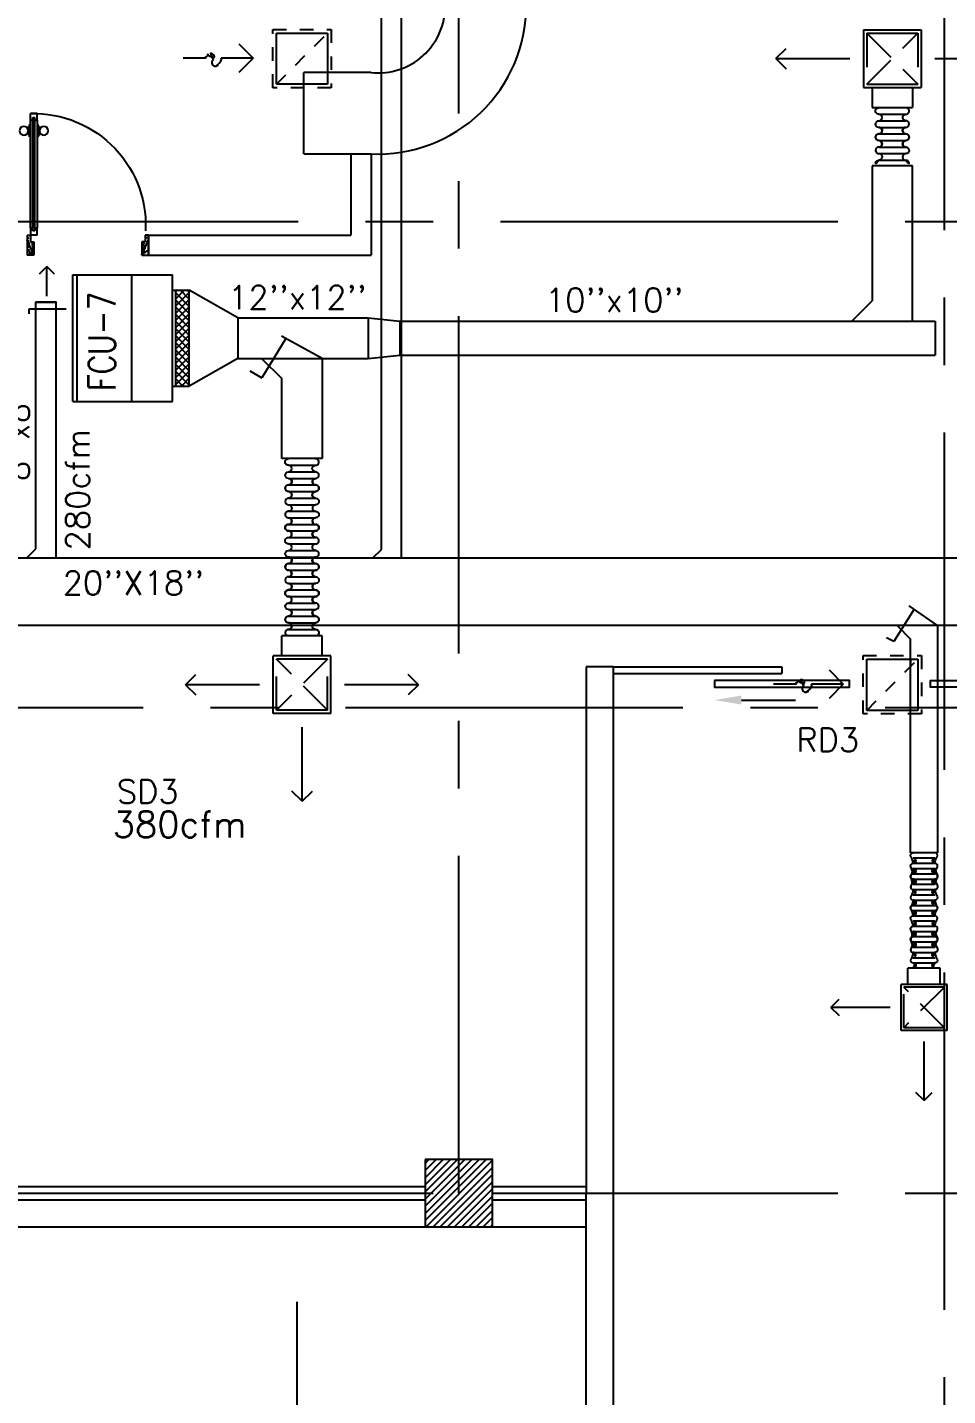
# Model space of a CAD drawing. Extents: x 417866230.2 to 417866327.8, y 43498045.5 to 43498135.4.
# Drawn here: x 417866291.44 to 417866298.26, y 43498061.6 to 43498071.74 of the extents above; entities that cross this region are included whole.
import ezdxf

# ---------------------------------------------------------------- set-up
doc = ezdxf.new("R2010")
doc.units = 0
doc.header["$MEASUREMENT"] = 0
doc.linetypes.add('CENTERX2', pattern=[4, 2.5, -0.5, 0.5, -0.5])
doc.linetypes.add('HIDDEN', pattern=[0.375, 0.25, -0.125])
doc.layers.get('0').update_dxf_attribs({"linetype": 'CONTINUOUS'})
for name, color, linetype in [('AXES', 11, 'CENTERX2'), ('COL', 9, 'CONTINUOUS'), ('COUNTER', 9, 'CONTINUOUS'), ('DOOR', 9, 'CONTINUOUS'), ('DUCT', 6, 'CONTINUOUS'), ('FCU', 6, 'CONTINUOUS'), ('HAT', 12, 'CONTINUOUS'), ('M-AC-FLEX', 3, 'CONTINUOUS'), ('M-EGU.', 2, 'CONTINUOUS'), ('Ramb', 9, 'CONTINUOUS'), ('SCD', 2, 'CONTINUOUS'), ('WALL', 4, 'CONTINUOUS'), ('WIN', 9, 'CONTINUOUS')]:
    doc.layers.add(name, color=color, linetype=linetype)
doc.styles.add('ROMANS', font='ROMANS.shx', dxfattribs={"width": 0.6})

# ---------------------------------------------------------------- blocks, each defined once
blk = doc.blocks.new('COL50')
at = {"layer": 'COL'}
blk.add_lwpolyline([(-250, 250), (-250, -250), (250, -250), (250, 250)], close=True, dxfattribs=at)
blk = doc.blocks.new('*X40')
at = {"color": 0}
for p, q in [((193089, 10708), (193542, 11161)), ((193089, 10761), (193488, 11161)), ((193089, 10814), (193435, 11161)), ((193089, 10867), (193382, 11161)), ((193089, 10920), (193329, 11161)), ((193089, 10973), (193276, 11161)), ((193089, 11026), (193223, 11161)), ((193089, 11079), (193170, 11161)), ((193089, 11132), (193117, 11161)), ((193095, 10661), (193589, 11155)), ((193148, 10661), (193589, 11102)), ((193201, 10661), (193589, 11049)), ((193254, 10661), (193589, 10996)), ((193307, 10661), (193589, 10943)), ((193360, 10661), (193589, 10890)), ((193413, 10661), (193589, 10837)), ((193466, 10661), (193589, 10784)), ((193519, 10661), (193589, 10731)), ((193572, 10661), (193589, 10678))]:
    blk.add_line(p, q, dxfattribs=at)
blk = doc.blocks.new('DOOR90')
at = {"layer": 'DOOR', "color": 7, "linetype": 'ByBlock'}
for p, q in [((-150, 0), (0, 0)), ((-150, 0), (-150, -25)), ((0, -50), (-114, 0)), ((0, -50), (-40, 0)), ((0, -50), (0, 0)), ((-1000, -25), (-1050, -25)), ((-1050, -75), (-1050, -25)), ((-1050, -25), (-1050, -75)), ((-1000, -75), (-1050, -75)), ((-1000, -42), (-1020, -42)), ((-1020, -42), (-1020, -58)), ((-1000, -58), (-1020, -58)), ((-1000, -25), (-1000, -42)), ((-1000, -58), (-1000, -75)), ((-878, -18), (-968, -18)), ((-968, -25), (-968, -18)), ((-968, -75), (-968, -82)), ((-878, -82), (-968, -82)), ((-955, -9), (-890, -9)), ((-955, -18), (-955, -9)), ((-955, -18), (-890, -18)), ((-955, -82), (-890, -82)), ((-955, -82), (-955, -91)), ((-955, -91), (-890, -91)), ((-890, -18), (-890, -9)), ((-890, -82), (-890, -91)), ((-878, -25), (-878, -18)), ((-878, -75), (-878, -82)), ((-200, -25), (-150, -25)), ((-200, -42), (-200, -25)), ((-180, -42), (-200, -42)), ((-200, -58), (-180, -58)), ((-200, -75), (-200, -58)), ((-150, -75), (-200, -75)), ((-180, -58), (-180, -42)), ((-150, -25), (-100, -25)), ((-150, -75), (-150, -25)), ((-100, -25), (-100, -50)), ((0, -50), (-100, -37)), ((-100, -50), (0, -50)), ((-150, -875), (-100, -875)), ((-150, -900), (-150, -875)), ((-150, -900), (0, -900)), ((0, -900), (-150, -900)), ((0, -850), (-114, -900)), ((-100, -875), (-100, -850)), ((0, -850), (-100, -863)), ((-100, -850), (0, -850)), ((0, -850), (-40, -900)), ((0, -850), (0, -900))]:
    blk.add_line(p, q, dxfattribs=at)
at = {"layer": 'DOOR', "linetype": 'ByBlock'}
for p, q in [((-200, -25), (-1000, -25)), ((-200, -42), (-1000, -42)), ((-200, -58), (-1000, -58)), ((-1000, -75), (-200, -75))]:
    blk.add_line(p, q, dxfattribs=at)
at = {"layer": 'DOOR', "color": 7, "linetype": 'ByBlock'}
for centre in [(-923, 24), (-923, -124)]:
    blk.add_circle(centre, 32.4, dxfattribs=at)
for centre, radius, start, end in [((0, -50), 154, 161.1053, 166.2858), ((0, -50), 94.4, 148.0182, 180), ((0, -50), 134, 158.1598, 169.28), ((0, -50), 114, 154.0838, 167.3774), ((0, -50), 74.4, 137.7764, 180), ((0, -50), 54.4, 113.2074, 180), ((0, -50), 34.4, 90, 180), ((0, -50), 14.4, 90, 180), ((0, -850), 154, 193.7142, 198.8947), ((0, -850), 134, 190.72, 201.8402), ((0, -850), 94.4, 180, 211.9818), ((0, -850), 74.4, 180, 222.2236), ((0, -850), 54.4, 180, 246.7926), ((0, -850), 34.4, 180, 270), ((0, -850), 14.4, 180, 270)]:
    blk.add_arc(centre, radius, start, end, dxfattribs=at)
at = {"layer": 'DOOR', "linetype": 'HIDDEN', "ltscale": 0.5}
blk.add_arc((-222, -50), 828, 178.2701, 275.003, dxfattribs=at)
blk = doc.blocks.new('15RCD')
at = {"layer": 'M-EGU.', "linetype": 'HIDDEN'}
for p, q in [((-216, -216), (-216, 216)), ((-216, 216), (216, 216)), ((216, 216), (216, -216)), ((-190, -190), (190, 190)), ((216, -216), (-216, -216))]:
    blk.add_line(p, q, dxfattribs=at)
at = {"layer": 'M-EGU.'}
for p, q in [((-469, 110), (-363, 4)), ((-190, -190), (-190, 190)), ((-190, 190), (190, 190)), ((190, 190), (190, -190)), ((-718, 4), (-880, 4)), ((-363, 4), (-598, 4)), ((-363, 4), (-469, -102)), ((190, -190), (-190, -190))]:
    blk.add_line(p, q, dxfattribs=at)
blk.add_lwpolyline([(-718, 4, -0.1324), (-701, 28, -0.15664), (-678, 38, -0.736612), (-659, -10, 0.774232), (-638, -55, 0.203349), (-606, -35, 0.193808), (-598, 4)], format="xyb", dxfattribs=at)
blk = doc.blocks.new('*X118')
at = {"color": 0}
for p, q in [((23912, -1650), (23966, -1596)), ((23912, -1597), (23913, -1596)), ((23919, -1696), (24019, -1596)), ((24023, -1696), (23923, -1596)), ((23972, -1696), (24072, -1596)), ((24076, -1696), (23976, -1596)), ((24025, -1696), (24125, -1596)), ((24129, -1696), (24029, -1596)), ((24078, -1696), (24178, -1596)), ((24182, -1696), (24082, -1596)), ((24131, -1696), (24231, -1596)), ((24235, -1696), (24135, -1596)), ((24184, -1696), (24284, -1596)), ((24288, -1696), (24188, -1596)), ((24237, -1696), (24337, -1596)), ((24341, -1696), (24241, -1596)), ((24290, -1696), (24390, -1596)), ((24394, -1696), (24294, -1596)), ((24343, -1696), (24443, -1596)), ((24447, -1696), (24347, -1596)), ((24396, -1696), (24496, -1596)), ((24500, -1696), (24400, -1596)), ((24449, -1696), (24549, -1596)), ((24553, -1696), (24453, -1596)), ((24502, -1696), (24602, -1596)), ((24606, -1696), (24506, -1596)), ((24624, -1660), (24559, -1596)), ((24624, -1607), (24612, -1596)), ((23970, -1696), (23912, -1638)), ((23917, -1696), (23912, -1691)), ((24555, -1696), (24624, -1628)), ((24608, -1696), (24624, -1681))]:
    blk.add_line(p, q, dxfattribs=at)

msp = doc.modelspace()

# ---------------------------------------------------------------- hatches: boundary and pattern name
at = {"layer": 'HAT'}
h = msp.add_hatch(dxfattribs=at)
h.set_pattern_fill('ANSI31', color=256, scale=300, style=0)
h.set_pattern_definition([(45, (0, 0), (-26.5165042945, 26.5165042945), [])])
h.paths.add_polyline_path([(417866294.387, 43498070.303), (417866294.637, 43498070.303), (417866294.637, 43498070.553, 0.414214)])
h.paths.add_polyline_path([(417866294.637, 43498070.553), (417866294.637, 43498070.303), (417866294.887, 43498070.303, 0.414214)])
h.paths.add_polyline_path([(417866294.887, 43498070.303), (417866294.637, 43498070.303), (417866294.637, 43498070.053, 0.414214)])
h.paths.add_polyline_path([(417866294.637, 43498070.303), (417866294.387, 43498070.303, 0.414214), (417866294.637, 43498070.053)])

# ---------------------------------------------------------------- linework, layer by layer
at = {"layer": 'AXES'}
for p, q in [((417866298.237, 43498046.238), (417866298.237, 43498134.715)), ((417866294.637, 43498063.102), (417866294.637, 43498121.672)), ((417866230.945, 43498070.302), (417866300.037, 43498070.302)), ((417866241.797, 43498066.702), (417866300.037, 43498066.702)), ((417866230.945, 43498063.102), (417866301.237, 43498063.102)), ((417866293.437, 43498048.635), (417866293.437, 43498062.297))]:
    msp.add_line(p, q, dxfattribs=at)
at = {"layer": 'COUNTER'}
for p, q in [((417866293.487, 43498070.803), (417866293.487, 43498071.406)), ((417866293.987, 43498071.406), (417866293.487, 43498071.406)), ((417866293.487, 43498070.803), (417866293.837, 43498070.803))]:
    msp.add_line(p, q, dxfattribs=at)
for centre, radius, start, end in [((417866294.037, 43498071.903), 0.5, 264.2608, 0), ((417866294.035, 43498071.904), 1.102, 267.4948, 359.9591)]:
    msp.add_arc(centre, radius, start, end, dxfattribs=at)
at = {"layer": 'DOOR'}
for p, q in [((417866295.781, 43498067.002), (417866297.031, 43498067.002)), ((417866297.031, 43498067.002), (417866297.031, 43498066.952)), ((417866297.987, 43498067.002), (417866297.987, 43498067.052)), ((417866295.781, 43498066.952), (417866297.031, 43498066.952)), ((417866296.731, 43498066.756), (417866297.131, 43498066.756)), ((417866296.731, 43498066.756), (417866297.131, 43498066.756))]:
    msp.add_line(p, q, dxfattribs=at)
for points in [[(417866296.531, 43498066.902), (417866296.531, 43498066.852), (417866297.531, 43498066.852), (417866297.531, 43498066.902), (417866296.531, 43498066.902)], [(417866296.531, 43498066.902), (417866296.531, 43498066.852), (417866297.531, 43498066.852), (417866297.531, 43498066.902), (417866296.531, 43498066.902)], [(417866299.131, 43498066.902), (417866299.131, 43498066.852), (417866298.131, 43498066.852), (417866298.131, 43498066.902), (417866299.131, 43498066.902)], [(417866299.131, 43498066.902), (417866299.131, 43498066.852), (417866298.131, 43498066.852), (417866298.131, 43498066.902), (417866299.131, 43498066.902)]]:
    msp.add_lwpolyline(points, dxfattribs=at)
msp.add_solid([(417866296.731, 43498066.723), (417866296.731, 43498066.79), (417866296.531, 43498066.756)], dxfattribs=at)
msp.add_solid([(417866296.731, 43498066.723), (417866296.731, 43498066.79), (417866296.531, 43498066.756)], dxfattribs=at)
at = {"layer": 'DUCT'}
for p, q in [((417866294.062, 43498067.872), (417866294.062, 43498076.91)), ((417866294.212, 43498067.811), (417866294.212, 43498076.91)), ((417866297.999, 43498070.715), (417866297.699, 43498070.715)), ((417866297.699, 43498070.715), (417866297.699, 43498069.715)), ((417866297.999, 43498069.565), (417866297.999, 43498070.715)), ((417866292.999, 43498069.588), (417866292.638, 43498069.794)), ((417866291.725, 43498069.653), (417866291.45, 43498069.653)), ((417866291.45, 43498069.653), (417866291.45, 43498069.619)), ((417866291.502, 43498067.877), (417866291.502, 43498069.708)), ((417866291.502, 43498069.708), (417866291.652, 43498069.708)), ((417866291.502, 43498069.705), (417866291.652, 43498069.705)), ((417866291.652, 43498067.811), (417866291.652, 43498069.708)), ((417866297.549, 43498069.565), (417866297.699, 43498069.715)), ((417866292.999, 43498069.588), (417866292.999, 43498069.288)), ((417866292.999, 43498069.588), (417866293.965, 43498069.588)), ((417866293.965, 43498069.588), (417866294.199, 43498069.563)), ((417866293.965, 43498069.588), (417866293.965, 43498069.288)), ((417866294.199, 43498069.563), (417866298.167, 43498069.563)), ((417866294.199, 43498069.563), (417866294.199, 43498069.313)), ((417866298.167, 43498069.563), (417866298.167, 43498069.313)), ((417866293.353, 43498069.435), (417866293.177, 43498069.144)), ((417866293.624, 43498069.288), (417866293.321, 43498069.452)), ((417866293.965, 43498069.288), (417866294.199, 43498069.313)), ((417866294.199, 43498069.313), (417866298.167, 43498069.313)), ((417866292.999, 43498069.288), (417866292.638, 43498069.082)), ((417866292.999, 43498069.288), (417866293.965, 43498069.288)), ((417866293.174, 43498069.288), (417866293.324, 43498069.138)), ((417866293.624, 43498069.288), (417866293.624, 43498068.545)), ((417866293.087, 43498069.196), (417866293.177, 43498069.144)), ((417866293.324, 43498068.545), (417866293.324, 43498069.138)), ((417866293.624, 43498068.545), (417866293.324, 43498068.545)), ((417866280.348, 43498067.811), (417866300.779, 43498067.811)), ((417866291.44, 43498067.815), (417866291.502, 43498067.877)), ((417866294, 43498067.81), (417866294.062, 43498067.872)), ((417866298.011, 43498067.429), (417866297.861, 43498067.189)), ((417866298.184, 43498067.308), (417866297.974, 43498067.455)), ((417866268.615, 43498067.311), (417866298.703, 43498067.311)), ((417866297.884, 43498067.308), (417866297.984, 43498067.208)), ((417866298.184, 43498067.308), (417866298.184, 43498065.625)), ((417866297.861, 43498067.189), (417866297.805, 43498067.218)), ((417866297.861, 43498067.189), (417866297.861, 43498067.189)), ((417866297.984, 43498065.625), (417866297.984, 43498067.208)), ((417866298.184, 43498065.625), (417866297.984, 43498065.625))]:
    msp.add_line(p, q, dxfattribs=at)
at = {"layer": 'FCU', "color": 6}
for p, q in [((417866291.776, 43498068.968), (417866291.776, 43498069.908)), ((417866291.776, 43498069.908), (417866292.513, 43498069.908)), ((417866292.213, 43498068.968), (417866292.213, 43498069.908)), ((417866292.513, 43498068.968), (417866292.513, 43498069.908)), ((417866291.776, 43498068.968), (417866292.513, 43498068.968))]:
    msp.add_line(p, q, dxfattribs=at)
at = {"layer": 'FCU', "color": 3}
for p, q in [((417866291.808, 43498068.968), (417866291.808, 43498069.908)), ((417866292.513, 43498069.794), (417866292.638, 43498069.794)), ((417866292.538, 43498069.082), (417866292.538, 43498069.794)), ((417866292.638, 43498069.082), (417866292.638, 43498069.794)), ((417866292.513, 43498069.082), (417866292.638, 43498069.082))]:
    msp.add_line(p, q, dxfattribs=at)
at = {"layer": 'M-AC-FLEX', "color": 11}
for p, q in [((417866297.749, 43498071.097), (417866297.95, 43498071.097)), ((417866297.749, 43498071.049), (417866297.95, 43498071.049)), ((417866297.749, 43498071), (417866297.95, 43498071)), ((417866297.749, 43498070.951), (417866297.95, 43498070.951)), ((417866297.749, 43498070.951), (417866297.95, 43498070.951)), ((417866297.749, 43498070.902), (417866297.95, 43498070.902)), ((417866297.749, 43498070.902), (417866297.95, 43498070.902)), ((417866297.749, 43498070.854), (417866297.95, 43498070.854)), ((417866297.749, 43498070.805), (417866297.95, 43498070.805)), ((417866297.749, 43498070.756), (417866297.95, 43498070.756)), ((417866293.374, 43498068.496), (417866293.575, 43498068.496)), ((417866293.374, 43498068.447), (417866293.575, 43498068.447)), ((417866293.374, 43498068.398), (417866293.575, 43498068.398)), ((417866293.374, 43498068.35), (417866293.575, 43498068.35)), ((417866293.374, 43498068.35), (417866293.575, 43498068.35)), ((417866293.374, 43498068.301), (417866293.575, 43498068.301)), ((417866293.374, 43498068.301), (417866293.575, 43498068.301)), ((417866293.374, 43498068.252), (417866293.575, 43498068.252)), ((417866293.374, 43498068.203), (417866293.575, 43498068.203)), ((417866293.374, 43498068.155), (417866293.575, 43498068.155)), ((417866293.374, 43498068.107), (417866293.575, 43498068.107)), ((417866293.374, 43498068.107), (417866293.575, 43498068.107)), ((417866293.374, 43498068.058), (417866293.575, 43498068.058)), ((417866293.374, 43498068.058), (417866293.575, 43498068.058)), ((417866293.374, 43498068.058), (417866293.575, 43498068.058)), ((417866293.374, 43498068.01), (417866293.575, 43498068.01)), ((417866293.374, 43498068.01), (417866293.575, 43498068.01)), ((417866293.374, 43498068.01), (417866293.575, 43498068.01)), ((417866293.374, 43498067.961), (417866293.575, 43498067.961)), ((417866293.374, 43498067.961), (417866293.575, 43498067.961)), ((417866293.374, 43498067.913), (417866293.575, 43498067.913)), ((417866293.374, 43498067.865), (417866293.575, 43498067.865)), ((417866293.374, 43498067.816), (417866293.575, 43498067.816)), ((417866293.374, 43498067.767), (417866293.575, 43498067.767)), ((417866293.374, 43498067.767), (417866293.575, 43498067.767)), ((417866293.374, 43498067.718), (417866293.575, 43498067.718)), ((417866293.374, 43498067.718), (417866293.575, 43498067.718)), ((417866293.374, 43498067.67), (417866293.575, 43498067.67)), ((417866293.374, 43498067.621), (417866293.575, 43498067.621)), ((417866293.374, 43498067.572), (417866293.575, 43498067.572)), ((417866293.374, 43498067.572), (417866293.575, 43498067.572)), ((417866293.374, 43498067.572), (417866293.575, 43498067.572)), ((417866293.374, 43498067.524), (417866293.575, 43498067.524)), ((417866293.374, 43498067.524), (417866293.575, 43498067.524)), ((417866293.374, 43498067.524), (417866293.575, 43498067.524)), ((417866293.374, 43498067.475), (417866293.575, 43498067.475)), ((417866293.374, 43498067.427), (417866293.575, 43498067.427)), ((417866293.374, 43498067.378), (417866293.575, 43498067.378)), ((417866293.374, 43498067.378), (417866293.575, 43498067.378)), ((417866293.374, 43498067.329), (417866293.575, 43498067.329)), ((417866293.374, 43498067.329), (417866293.575, 43498067.329)), ((417866293.374, 43498067.28), (417866293.575, 43498067.28)), ((417866298.004, 43498065.586), (417866298.165, 43498065.586)), ((417866298.004, 43498065.547), (417866298.165, 43498065.547)), ((417866298.004, 43498065.508), (417866298.165, 43498065.508)), ((417866298.004, 43498065.469), (417866298.165, 43498065.469)), ((417866298.004, 43498065.469), (417866298.165, 43498065.469)), ((417866298.004, 43498065.43), (417866298.165, 43498065.43)), ((417866298.004, 43498065.43), (417866298.165, 43498065.43)), ((417866298.004, 43498065.391), (417866298.165, 43498065.391)), ((417866298.004, 43498065.352), (417866298.165, 43498065.352)), ((417866298.004, 43498065.313), (417866298.165, 43498065.313)), ((417866298.004, 43498065.274), (417866298.165, 43498065.274)), ((417866298.004, 43498065.274), (417866298.165, 43498065.274)), ((417866298.004, 43498065.235), (417866298.165, 43498065.235)), ((417866298.004, 43498065.235), (417866298.165, 43498065.235)), ((417866298.004, 43498065.235), (417866298.165, 43498065.235)), ((417866298.004, 43498065.197), (417866298.165, 43498065.197)), ((417866298.004, 43498065.197), (417866298.165, 43498065.197)), ((417866298.004, 43498065.197), (417866298.165, 43498065.197)), ((417866298.004, 43498065.158), (417866298.165, 43498065.158)), ((417866298.004, 43498065.158), (417866298.165, 43498065.158)), ((417866298.004, 43498065.12), (417866298.165, 43498065.12)), ((417866298.004, 43498065.081), (417866298.165, 43498065.081)), ((417866298.004, 43498065.042), (417866298.165, 43498065.042)), ((417866298.004, 43498065.003), (417866298.165, 43498065.003)), ((417866298.004, 43498065.003), (417866298.165, 43498065.003)), ((417866298.004, 43498064.964), (417866298.165, 43498064.964)), ((417866298.004, 43498064.964), (417866298.165, 43498064.964)), ((417866298.004, 43498064.925), (417866298.165, 43498064.925)), ((417866298.004, 43498064.886), (417866298.165, 43498064.886)), ((417866298.004, 43498064.847), (417866298.165, 43498064.847)), ((417866298.004, 43498064.808), (417866298.165, 43498064.808)), ((417866298.004, 43498064.808), (417866298.165, 43498064.808))]:
    msp.add_line(p, q, dxfattribs=at)
at = {"layer": 'M-AC-FLEX'}
for points in [[(417866297.749, 43498070.951, 1), (417866297.749, 43498071, -1), (417866297.749, 43498071.049, 1), (417866297.749, 43498071.097, -1.018005), (417866297.749, 43498071.145)], [(417866297.95, 43498070.951, -1), (417866297.95, 43498071, 1), (417866297.95, 43498071.049, -1), (417866297.95, 43498071.097, 1.018005), (417866297.95, 43498071.145)], [(417866297.749, 43498071, -1), (417866297.749, 43498070.951, 1), (417866297.749, 43498070.902)], [(417866297.759, 43498070.997, -0.799204), (417866297.749, 43498070.951, 1), (417866297.749, 43498070.902)], [(417866297.759, 43498070.856, 0.799204), (417866297.749, 43498070.902, -1), (417866297.749, 43498070.951)], [(417866297.749, 43498070.854, 1), (417866297.749, 43498070.902, -1), (417866297.749, 43498070.951)], [(417866297.95, 43498071, 1), (417866297.95, 43498070.951, -1), (417866297.95, 43498070.902)], [(417866297.939, 43498070.997, 0.799204), (417866297.95, 43498070.951, -1), (417866297.95, 43498070.902)], [(417866297.939, 43498070.856, -0.799204), (417866297.95, 43498070.902, 1), (417866297.95, 43498070.951)], [(417866297.95, 43498070.854, -1), (417866297.95, 43498070.902, 1), (417866297.95, 43498070.951)], [(417866297.749, 43498070.902, -1), (417866297.749, 43498070.854, 1), (417866297.749, 43498070.805, -1), (417866297.749, 43498070.756, 0.67582), (417866297.731, 43498070.715, 0.67582)], [(417866297.95, 43498070.902, 1), (417866297.95, 43498070.854, -1), (417866297.95, 43498070.805, 1), (417866297.95, 43498070.756, -0.67582), (417866297.967, 43498070.715, -0.67582)], [(417866293.374, 43498068.35, 1), (417866293.374, 43498068.398, -1), (417866293.374, 43498068.447, 1), (417866293.374, 43498068.496, -1.018005), (417866293.374, 43498068.544)], [(417866293.575, 43498068.35, -1), (417866293.575, 43498068.398, 1), (417866293.575, 43498068.447, -1), (417866293.575, 43498068.496, 1.018005), (417866293.575, 43498068.544)], [(417866293.374, 43498068.398, -1), (417866293.374, 43498068.35, 1), (417866293.374, 43498068.301)], [(417866293.575, 43498068.398, 1), (417866293.575, 43498068.35, -1), (417866293.575, 43498068.301)], [(417866293.384, 43498068.396, -0.799204), (417866293.374, 43498068.35, 1), (417866293.374, 43498068.301)], [(417866293.384, 43498068.254, 0.799204), (417866293.374, 43498068.301, -1), (417866293.374, 43498068.35)], [(417866293.374, 43498068.252, 1), (417866293.374, 43498068.301, -1), (417866293.374, 43498068.35)], [(417866293.374, 43498068.301, -1), (417866293.374, 43498068.252, 1), (417866293.374, 43498068.203, -1), (417866293.374, 43498068.155, 1.018005), (417866293.374, 43498068.107)], [(417866293.564, 43498068.396, 0.799204), (417866293.575, 43498068.35, -1), (417866293.575, 43498068.301)], [(417866293.564, 43498068.254, -0.799204), (417866293.575, 43498068.301, 1), (417866293.575, 43498068.35)], [(417866293.575, 43498068.252, -1), (417866293.575, 43498068.301, 1), (417866293.575, 43498068.35)], [(417866293.575, 43498068.301, 1), (417866293.575, 43498068.252, -1), (417866293.575, 43498068.203, 1), (417866293.575, 43498068.155, -1.018005), (417866293.575, 43498068.107)], [(417866293.374, 43498068.107, -1), (417866293.374, 43498068.058, 1.018005), (417866293.374, 43498068.01)], [(417866293.575, 43498068.107, 1), (417866293.575, 43498068.058, -1.018005), (417866293.575, 43498068.01)], [(417866293.374, 43498067.961, 1), (417866293.374, 43498068.01, -1.018005), (417866293.374, 43498068.058)], [(417866293.575, 43498067.961, -1), (417866293.575, 43498068.01, 1.018005), (417866293.575, 43498068.058)], [(417866293.374, 43498067.767, 1), (417866293.374, 43498067.816, -1), (417866293.374, 43498067.865, 1), (417866293.374, 43498067.913, -1.018005), (417866293.374, 43498067.961)], [(417866293.575, 43498067.767, -1), (417866293.575, 43498067.816, 1), (417866293.575, 43498067.865, -1), (417866293.575, 43498067.913, 1.018005), (417866293.575, 43498067.961)], [(417866293.374, 43498067.816, -1), (417866293.374, 43498067.767, 1), (417866293.374, 43498067.718)], [(417866293.384, 43498067.813, -0.799204), (417866293.374, 43498067.767, 1), (417866293.374, 43498067.718)], [(417866293.575, 43498067.816, 1), (417866293.575, 43498067.767, -1), (417866293.575, 43498067.718)], [(417866293.564, 43498067.813, 0.799204), (417866293.575, 43498067.767, -1), (417866293.575, 43498067.718)], [(417866293.374, 43498067.67, 1), (417866293.374, 43498067.718, -1), (417866293.374, 43498067.767)], [(417866293.384, 43498067.672, 0.799204), (417866293.374, 43498067.718, -1), (417866293.374, 43498067.767)], [(417866293.374, 43498067.718, -1), (417866293.374, 43498067.67, 1), (417866293.374, 43498067.621, -1), (417866293.374, 43498067.572, 1.018005), (417866293.374, 43498067.524)], [(417866293.575, 43498067.67, -1), (417866293.575, 43498067.718, 1), (417866293.575, 43498067.767)], [(417866293.564, 43498067.672, -0.799204), (417866293.575, 43498067.718, 1), (417866293.575, 43498067.767)], [(417866293.575, 43498067.718, 1), (417866293.575, 43498067.67, -1), (417866293.575, 43498067.621, 1), (417866293.575, 43498067.572, -1.018005), (417866293.575, 43498067.524)], [(417866293.374, 43498067.378, 1), (417866293.374, 43498067.427, -1), (417866293.374, 43498067.475, 1), (417866293.374, 43498067.524, -1.018005), (417866293.374, 43498067.572)], [(417866293.575, 43498067.378, -1), (417866293.575, 43498067.427, 1), (417866293.575, 43498067.475, -1), (417866293.575, 43498067.524, 1.018005), (417866293.575, 43498067.572)], [(417866293.374, 43498067.427, -1), (417866293.374, 43498067.378, 1), (417866293.374, 43498067.329)], [(417866293.384, 43498067.424, -0.799204), (417866293.374, 43498067.378, 1), (417866293.374, 43498067.329)], [(417866293.575, 43498067.427, 1), (417866293.575, 43498067.378, -1), (417866293.575, 43498067.329)], [(417866293.564, 43498067.424, 0.799204), (417866293.575, 43498067.378, -1), (417866293.575, 43498067.329)], [(417866293.384, 43498067.283, 0.799204), (417866293.374, 43498067.329, -1), (417866293.374, 43498067.378)], [(417866293.374, 43498067.28, 1), (417866293.374, 43498067.329, -1), (417866293.374, 43498067.378)], [(417866293.374, 43498067.329, -1), (417866293.374, 43498067.28, 0.844219), (417866293.366, 43498067.233, 0.844219)], [(417866293.564, 43498067.283, -0.799204), (417866293.575, 43498067.329, 1), (417866293.575, 43498067.378)], [(417866293.575, 43498067.28, -1), (417866293.575, 43498067.329, 1), (417866293.575, 43498067.378)], [(417866293.575, 43498067.329, 1), (417866293.575, 43498067.28, -0.844219), (417866293.583, 43498067.233, -0.844219)], [(417866298.004, 43498065.469, 1), (417866298.004, 43498065.508, -1), (417866298.004, 43498065.547, 1), (417866298.004, 43498065.586, -1.018005), (417866298.004, 43498065.624)], [(417866298.165, 43498065.469, -1), (417866298.165, 43498065.508, 1), (417866298.165, 43498065.547, -1), (417866298.165, 43498065.586, 1.018005), (417866298.165, 43498065.624)], [(417866298.004, 43498065.508, -1), (417866298.004, 43498065.469, 1), (417866298.004, 43498065.43)], [(417866298.012, 43498065.506, -0.799204), (417866298.004, 43498065.469, 1), (417866298.004, 43498065.43)], [(417866298.012, 43498065.392, 0.799204), (417866298.004, 43498065.43, -1), (417866298.004, 43498065.469)], [(417866298.004, 43498065.391, 1), (417866298.004, 43498065.43, -1), (417866298.004, 43498065.469)], [(417866298.165, 43498065.508, 1), (417866298.165, 43498065.469, -1), (417866298.165, 43498065.43)], [(417866298.156, 43498065.506, 0.799204), (417866298.165, 43498065.469, -1), (417866298.165, 43498065.43)], [(417866298.156, 43498065.392, -0.799204), (417866298.165, 43498065.43, 1), (417866298.165, 43498065.469)], [(417866298.165, 43498065.391, -1), (417866298.165, 43498065.43, 1), (417866298.165, 43498065.469)], [(417866298.004, 43498065.43, -1), (417866298.004, 43498065.391, 1), (417866298.004, 43498065.352, -1), (417866298.004, 43498065.313, 1.018005), (417866298.004, 43498065.274)], [(417866298.165, 43498065.43, 1), (417866298.165, 43498065.391, -1), (417866298.165, 43498065.352, 1), (417866298.165, 43498065.313, -1.018005), (417866298.165, 43498065.274)], [(417866298.004, 43498065.274, -1), (417866298.004, 43498065.235, 1.018005), (417866298.004, 43498065.197)], [(417866298.165, 43498065.274, 1), (417866298.165, 43498065.235, -1.018005), (417866298.165, 43498065.197)], [(417866298.004, 43498065.158, 1), (417866298.004, 43498065.197, -1.018005), (417866298.004, 43498065.235)], [(417866298.004, 43498065.003, 1), (417866298.004, 43498065.042, -1), (417866298.004, 43498065.081, 1), (417866298.004, 43498065.12, -1.018005), (417866298.004, 43498065.158)], [(417866298.165, 43498065.158, -1), (417866298.165, 43498065.197, 1.018005), (417866298.165, 43498065.235)], [(417866298.165, 43498065.003, -1), (417866298.165, 43498065.042, 1), (417866298.165, 43498065.081, -1), (417866298.165, 43498065.12, 1.018005), (417866298.165, 43498065.158)], [(417866298.004, 43498065.042, -1), (417866298.004, 43498065.003, 1), (417866298.004, 43498064.964)], [(417866298.012, 43498065.04, -0.799204), (417866298.004, 43498065.003, 1), (417866298.004, 43498064.964)], [(417866298.004, 43498064.925, 1), (417866298.004, 43498064.964, -1), (417866298.004, 43498065.003)], [(417866298.012, 43498064.926, 0.799204), (417866298.004, 43498064.964, -1), (417866298.004, 43498065.003)], [(417866298.004, 43498064.964, -1), (417866298.004, 43498064.925, 1), (417866298.004, 43498064.886, -1), (417866298.004, 43498064.847, 1.018005), (417866298.004, 43498064.808)], [(417866298.165, 43498065.042, 1), (417866298.165, 43498065.003, -1), (417866298.165, 43498064.964)], [(417866298.156, 43498065.04, 0.799204), (417866298.165, 43498065.003, -1), (417866298.165, 43498064.964)], [(417866298.165, 43498064.925, -1), (417866298.165, 43498064.964, 1), (417866298.165, 43498065.003)], [(417866298.156, 43498064.926, -0.799204), (417866298.165, 43498064.964, 1), (417866298.165, 43498065.003)], [(417866298.165, 43498064.964, 1), (417866298.165, 43498064.925, -1), (417866298.165, 43498064.886, 1), (417866298.165, 43498064.847, -1.018005), (417866298.165, 43498064.808)]]:
    msp.add_lwpolyline(points, format="xyb", dxfattribs=at)
for centre, radius, start, end in [((417866293.374, 43498068.082), 0.0244, 298.4314, 90), ((417866293.374, 43498068.082), 0.0244, 270, 61.5686), ((417866293.575, 43498068.082), 0.0244, 89.9822, 241.5686), ((417866293.575, 43498068.082), 0.0244, 89.9822, 241.5686), ((417866293.575, 43498068.082), 0.0244, 118.4314, 270.0178), ((417866293.575, 43498068.082), 0.0244, 118.4314, 270.0178), ((417866293.374, 43498067.986), 0.0244, 298.4314, 90), ((417866293.374, 43498067.986), 0.0244, 270, 61.5686), ((417866293.575, 43498067.986), 0.0244, 89.9822, 241.5686), ((417866293.575, 43498067.986), 0.0244, 89.9822, 241.5686), ((417866293.575, 43498067.986), 0.0244, 118.4314, 270.0178), ((417866293.575, 43498067.986), 0.0244, 118.4314, 270.0178), ((417866293.374, 43498067.596), 0.0244, 298.4314, 90), ((417866293.374, 43498067.596), 0.0244, 270, 61.5686), ((417866293.575, 43498067.596), 0.0244, 89.9822, 241.5686), ((417866293.575, 43498067.596), 0.0244, 89.9822, 241.5686), ((417866293.575, 43498067.596), 0.0244, 118.4314, 270.0178), ((417866293.575, 43498067.596), 0.0244, 118.4314, 270.0178), ((417866293.374, 43498067.5), 0.0244, 298.4314, 90), ((417866293.374, 43498067.5), 0.0244, 270, 61.5686), ((417866293.575, 43498067.5), 0.0244, 89.9822, 241.5686), ((417866293.575, 43498067.5), 0.0244, 89.9822, 241.5686), ((417866293.575, 43498067.5), 0.0244, 118.4314, 270.0178), ((417866293.575, 43498067.5), 0.0244, 118.4314, 270.0178), ((417866298.004, 43498065.255), 0.0195, 298.4314, 90), ((417866298.004, 43498065.255), 0.0195, 270, 61.5686), ((417866298.165, 43498065.255), 0.0195, 89.9822, 241.5686), ((417866298.165, 43498065.255), 0.0195, 89.9822, 241.5686), ((417866298.165, 43498065.255), 0.0195, 118.4314, 270.0178), ((417866298.165, 43498065.255), 0.0195, 118.4314, 270.0178), ((417866298.004, 43498065.177), 0.0195, 298.4314, 90), ((417866298.004, 43498065.177), 0.0195, 270, 61.5686), ((417866298.165, 43498065.177), 0.0195, 89.9822, 241.5686), ((417866298.165, 43498065.177), 0.0195, 89.9822, 241.5686), ((417866298.165, 43498065.177), 0.0195, 118.4314, 270.0178), ((417866298.165, 43498065.177), 0.0195, 118.4314, 270.0178), ((417866298.004, 43498064.789), 0.0195, 298.4314, 90), ((417866298.004, 43498064.789), 0.0195, 270, 61.5686), ((417866298.165, 43498064.789), 0.0195, 89.9822, 241.5686), ((417866298.165, 43498064.789), 0.0195, 89.9822, 241.5686), ((417866298.165, 43498064.789), 0.0195, 118.4314, 270.0178), ((417866298.165, 43498064.789), 0.0195, 118.4314, 270.0178)]:
    msp.add_arc(centre, radius, start, end, dxfattribs=at)
at = {"layer": 'M-EGU.'}
for p, q in [((417866297.636, 43498071.722), (417866297.636, 43498071.296)), ((417866297.636, 43498071.722), (417866298.062, 43498071.722)), ((417866298.062, 43498071.722), (417866298.062, 43498071.296)), ((417866296.985, 43498071.509), (417866297.062, 43498071.585)), ((417866296.985, 43498071.509), (417866297.534, 43498071.509)), ((417866296.985, 43498071.509), (417866297.062, 43498071.433)), ((417866298.165, 43498071.509), (417866298.713, 43498071.509)), ((417866297.636, 43498071.296), (417866298.062, 43498071.296)), ((417866297.699, 43498071.296), (417866297.699, 43498071.146)), ((417866297.999, 43498071.296), (417866297.999, 43498071.146)), ((417866297.699, 43498071.146), (417866297.999, 43498071.146)), ((417866291.582, 43498069.968), (417866291.526, 43498069.911)), ((417866291.582, 43498069.75), (417866291.582, 43498069.968)), ((417866291.639, 43498069.911), (417866291.582, 43498069.968)), ((417866293.324, 43498067.083), (417866293.324, 43498067.233)), ((417866293.624, 43498067.233), (417866293.324, 43498067.233)), ((417866293.624, 43498067.083), (417866293.624, 43498067.233)), ((417866293.687, 43498067.083), (417866293.261, 43498067.083)), ((417866293.261, 43498066.657), (417866293.261, 43498067.083)), ((417866293.687, 43498066.657), (417866293.687, 43498067.083)), ((417866292.61, 43498066.87), (417866292.687, 43498066.946)), ((417866294.338, 43498066.87), (417866294.262, 43498066.946)), ((417866293.159, 43498066.87), (417866292.61, 43498066.87)), ((417866292.61, 43498066.87), (417866292.687, 43498066.794)), ((417866294.338, 43498066.87), (417866293.79, 43498066.87)), ((417866294.338, 43498066.87), (417866294.262, 43498066.794)), ((417866293.687, 43498066.657), (417866293.261, 43498066.657)), ((417866293.474, 43498066.006), (417866293.474, 43498066.555)), ((417866293.474, 43498066.006), (417866293.398, 43498066.082)), ((417866293.474, 43498066.006), (417866293.551, 43498066.082)), ((417866297.964, 43498064.649), (417866297.964, 43498064.769)), ((417866298.204, 43498064.769), (417866297.964, 43498064.769)), ((417866298.204, 43498064.649), (417866298.204, 43498064.769)), ((417866298.255, 43498064.649), (417866297.914, 43498064.649)), ((417866297.914, 43498064.308), (417866297.914, 43498064.649)), ((417866298.255, 43498064.308), (417866298.255, 43498064.649)), ((417866297.393, 43498064.479), (417866297.454, 43498064.54)), ((417866297.393, 43498064.479), (417866297.454, 43498064.418)), ((417866297.832, 43498064.479), (417866297.393, 43498064.479)), ((417866298.255, 43498064.308), (417866297.914, 43498064.308)), ((417866298.084, 43498063.788), (417866298.084, 43498064.226)), ((417866298.084, 43498063.788), (417866298.023, 43498063.849)), ((417866298.084, 43498063.788), (417866298.145, 43498063.849))]:
    msp.add_line(p, q, dxfattribs=at)
at = {"layer": 'M-EGU.', "linetype": 'HIDDEN'}
for p, q in [((417866297.661, 43498071.697), (417866298.037, 43498071.321)), ((417866297.661, 43498071.321), (417866298.037, 43498071.697)), ((417866297.661, 43498071.697), (417866297.661, 43498071.321)), ((417866297.661, 43498071.697), (417866298.037, 43498071.697)), ((417866298.037, 43498071.697), (417866298.037, 43498071.321)), ((417866297.661, 43498071.321), (417866298.037, 43498071.321)), ((417866293.662, 43498067.058), (417866293.286, 43498067.058)), ((417866293.286, 43498066.682), (417866293.286, 43498067.058)), ((417866293.662, 43498067.058), (417866293.286, 43498066.682)), ((417866293.662, 43498066.682), (417866293.286, 43498067.058)), ((417866293.662, 43498066.682), (417866293.662, 43498067.058)), ((417866293.662, 43498066.682), (417866293.286, 43498066.682)), ((417866298.235, 43498064.629), (417866297.934, 43498064.629)), ((417866297.934, 43498064.328), (417866297.934, 43498064.629)), ((417866298.235, 43498064.629), (417866297.934, 43498064.328)), ((417866298.235, 43498064.328), (417866297.934, 43498064.629)), ((417866298.235, 43498064.328), (417866298.235, 43498064.629)), ((417866298.235, 43498064.328), (417866297.934, 43498064.328))]:
    msp.add_line(p, q, dxfattribs=at)
at = {"layer": 'Ramb'}
msp.add_line((417866295.987, 43498067.002), (417866296.61, 43498067.002), dxfattribs=at)
at = {"layer": 'WALL'}
for p, q in [((417866293.837, 43498070.803), (417866293.987, 43498070.803)), ((417866293.837, 43498070.803), (417866293.837, 43498070.202)), ((417866293.987, 43498070.803), (417866293.987, 43498070.052)), ((417866292.337, 43498070.052), (417866292.337, 43498070.202)), ((417866292.337, 43498070.202), (417866293.837, 43498070.202)), ((417866292.337, 43498070.052), (417866293.987, 43498070.052)), ((417866295.581, 43498067.002), (417866295.581, 43498063.102)), ((417866295.781, 43498067.002), (417866295.581, 43498067.002)), ((417866295.781, 43498067.002), (417866295.781, 43498060.577)), ((417866295.581, 43498060.577), (417866295.581, 43498063.102))]:
    msp.add_line(p, q, dxfattribs=at)
at = {"layer": 'WIN'}
for p, q in [((417866291.287, 43498063.152), (417866294.387, 43498063.152)), ((417866294.887, 43498063.152), (417866295.581, 43498063.152)), ((417866291.287, 43498063.102), (417866294.387, 43498063.102)), ((417866291.287, 43498063.052), (417866294.387, 43498063.052)), ((417866294.887, 43498063.102), (417866295.581, 43498063.102)), ((417866294.887, 43498063.052), (417866295.581, 43498063.052)), ((417866291.287, 43498062.852), (417866294.387, 43498062.852)), ((417866294.887, 43498062.852), (417866295.581, 43498062.852))]:
    msp.add_line(p, q, dxfattribs=at)

# ---------------------------------------------------------------- block references
at = {"layer": 'COL', "xscale": 0.001000000047497451, "yscale": 0.0009999999892897904, "zscale": 0.001}
msp.add_blockref('COL50', (417866294.637, 43498063.102), dxfattribs=at)
at = {"layer": 'DOOR', "xscale": -0.0009999999892897904, "yscale": 0.0009999999892897904, "zscale": 0.001, "rotation": 90}
msp.add_blockref('DOOR90', (417866291.437, 43498070.052), dxfattribs=at)
at = {"layer": 'DUCT', "xscale": 0.001, "yscale": 0.001, "zscale": 0.001}
msp.add_blockref('15RCD', (417866297.849, 43498066.87), dxfattribs=at)
at = {"layer": 'FCU', "color": 11, "xscale": 0.001, "yscale": 0.001, "zscale": 0.001, "rotation": 90}
msp.add_blockref('*X118', (417866290.942, 43498045.171), dxfattribs=at)
at = {"layer": 'HAT', "xscale": 0.001000000047497451, "yscale": 0.0009999999892897904, "zscale": 0.001}
msp.add_blockref('*X40', (417866101.298, 43498052.191), dxfattribs=at)
at = {"layer": 'M-EGU.', "xscale": 0.001, "yscale": 0.001, "zscale": 0.001}
msp.add_blockref('15RCD', (417866293.474, 43498071.509), dxfattribs=at)

# ---------------------------------------------------------------- texts
at = {"layer": 'SCD', "style": 'ROMANS'}
for s, height, p in [("12''x12''", 0.175, (417866292.927, 43498069.652)), ("10''x10''", 0.175, (417866295.275, 43498069.633)), ("20''X18''", 0.175, (417866291.7, 43498067.537)), ('RD3', 0.175, (417866297.138, 43498066.374)), ('SD3', 0.175, (417866292.102, 43498065.991)), ('380cfm', 0.1925, (417866292.071, 43498065.739))]:
    msp.add_text(s, height=height, dxfattribs=at).set_placement(p)
at = {"layer": 'SCD', "style": 'ROMANS', "width": 0.8}
msp.add_text('FCU-7', height=0.2, rotation=90, dxfattribs=at).set_placement((417866292.091, 43498069.047))
at = {"layer": 'SCD', "style": 'ROMANS'}
for s, p in [("8''x8''", (417866291.453, 43498068.379)), ('280cfm', (417866291.899, 43498067.865))]:
    msp.add_text(s, height=0.175, rotation=90, dxfattribs=at).set_placement(p)

doc.saveas('drawing.dxf')
